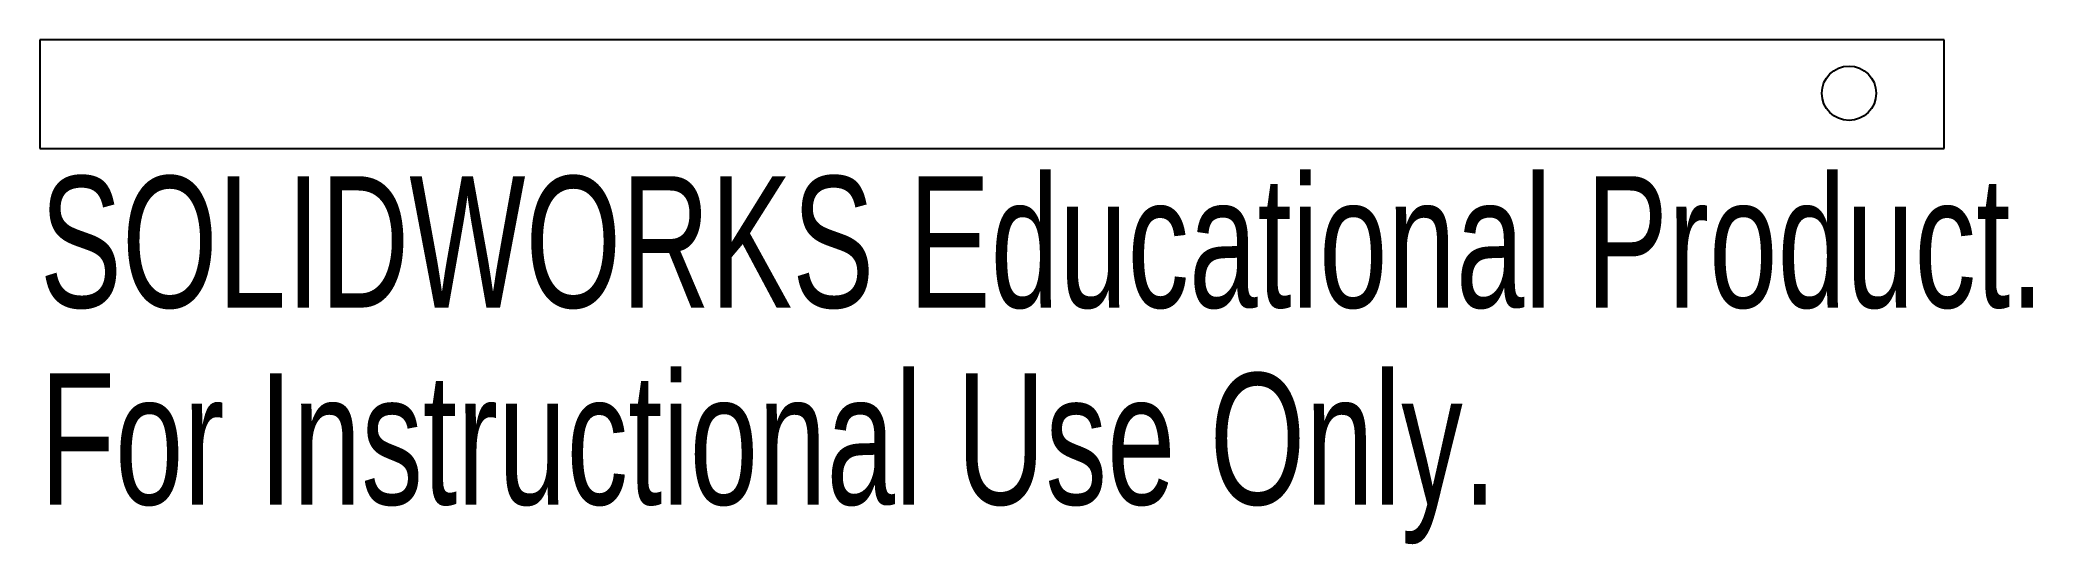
# Model space of a CAD drawing. Header units: millimetres. Extents: x 0 to 73.3, y -14.6 to 4.
import ezdxf

# ---------------------------------------------------------------- set-up
doc = ezdxf.new("R2010")
doc.units = ezdxf.units.MM
doc.styles.add('SLDTEXTSTYLE0', font='TXT', dxfattribs={"width": 0.7})

msp = doc.modelspace()

# ---------------------------------------------------------------- linework, layer by layer
at = {"color": 7, "linetype": 'Continuous', "lineweight": 25}
for p, q in [((0, 4), (0, 0)), ((70, 4), (0, 4)), ((70, 0), (70, 4)), ((0, 0), (70, 0))]:
    msp.add_line(p, q, dxfattribs=at)
msp.add_circle((66.5, 2.035), 1, dxfattribs=at)

# ---------------------------------------------------------------- texts
at = {"color": 7, "linetype": 'Continuous', "char_height": 4.83362, "attachment_point": 1, "style": 'SLDTEXTSTYLE0'}
for s, insert in [('SOLIDWORKS Educational Product.', (0, -1.02)), ('For Instructional Use Only.', (0, -8.27))]:
    msp.add_mtext(s, dxfattribs=dict(at, insert=insert))

doc.saveas('drawing.dxf')
